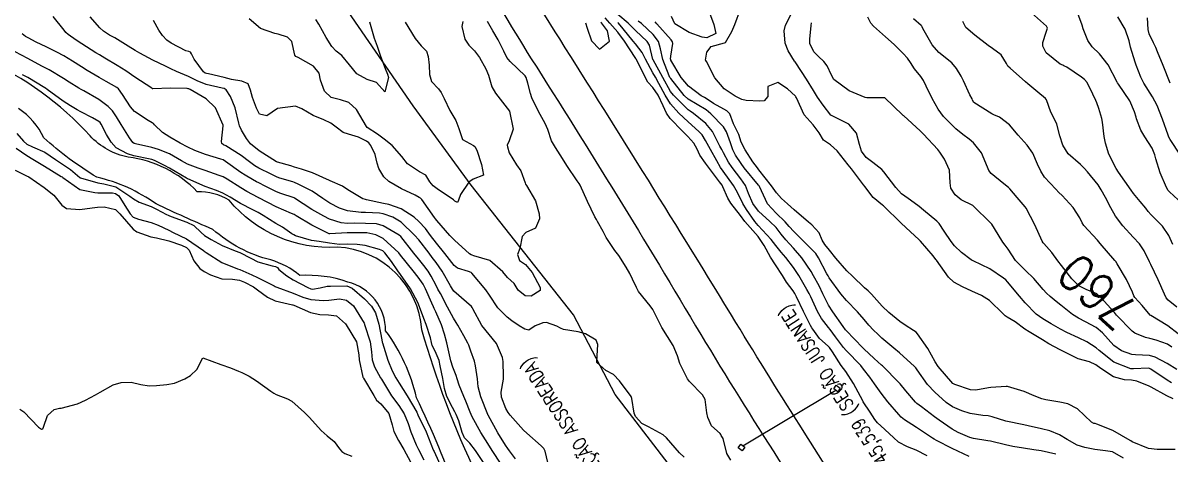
# Model space of a CAD drawing. Header units: metres. Extents: x 307586 to 320046, y 7427249 to 7434250.
# Drawn here: x 317986.4 to 318114.9, y 7430837.3 to 7430885.6 of the extents above; entities that cross this region are included whole.
import ezdxf
from ezdxf.enums import TextEntityAlignment as Align

# ---------------------------------------------------------------- set-up
doc = ezdxf.new("R2010")
doc.units = ezdxf.units.M
doc.header["$MEASUREMENT"] = 0
for name, color, linetype in [('Cotas', 45, 'Continuous'), ('Curvas de Nivel 1m', 11, 'Continuous'), ('Curvas de Nivel 5m', 15, 'Continuous'), ('Divisa', 42, 'FENCELINE2'), ('Hidrografia', 140, 'Continuous'), ('Linha Férrea', 20, 'Continuous'), ('Portico', 45, 'Continuous'), ('TEXTO', 45, 'Continuous')]:
    doc.layers.add(name, color=color, linetype=linetype)
doc.styles.add('ROMANS', font='romans', dxfattribs={"height": 0.2})
doc.styles.add('Style-STANDARD', font='STANDARD.shx')
doc.linetypes.add('FENCELINE2', pattern='A,0.25,-0.1,[132,ltypeshp.shx,S=0.1,R=0,X=-0.1,Y=0],-0.1,1', length=1.45)

msp = doc.modelspace()

# ---------------------------------------------------------------- linework, layer by layer
at = {"layer": 'Curvas de Nivel 1m', "flags": 128}
for points, elevation in [([(318102.08, 7430837.28), (318100.44, 7430837.66), (318099.62, 7430837.78), (318098.45, 7430837.95), (318097.27, 7430838.16), (318096.45, 7430838.31), (318094.76, 7430838.72), (318094.46, 7430838.79), (318092.85, 7430839.04), (318092.46, 7430839.14), (318091.13, 7430839.72), (318090.47, 7430840.08), (318089, 7430841.08), (318088.49, 7430841.47), (318087.02, 7430842.59), (318086.5, 7430842.97), (318086.42, 7430843.03), (318086.35, 7430843.11), (318085.26, 7430844.39), (318084.63, 7430845.14), (318084.59, 7430845.19), (318084.53, 7430845.25), (318082.66, 7430847.16), (318082.55, 7430847.26), (318081.74, 7430848), (318080.58, 7430849.08), (318080.47, 7430849.19), (318078.6, 7430851.11), (318078.52, 7430851.21), (318078.25, 7430851.57), (318077.1, 7430853.23), (318076.63, 7430853.96), (318075.98, 7430855.24), (318075.55, 7430856.13), (318074.95, 7430857.26), (318074.68, 7430857.73), (318073.64, 7430859.27), (318072.71, 7430860.33), (318072.25, 7430860.82), (318071.84, 7430861.29), (318071.33, 7430861.9), (318070.74, 7430862.64), (318070.04, 7430863.32), (318068.76, 7430864.49), (318068.15, 7430865.34), (318067.67, 7430866.45), (318067.3, 7430867.34), (318066.8, 7430868.1), (318065.84, 7430869.36), (318065.43, 7430869.98), (318064.84, 7430871.03), (318064.65, 7430871.38), (318064.46, 7430871.77), (318063.63, 7430873.39), (318062.88, 7430874.28), (318061.5, 7430875.42), (318061.13, 7430875.66), (318060.9, 7430875.84), (318059.24, 7430877.45), (318058.92, 7430877.88), (318058.04, 7430879.46), (318056.96, 7430881.42), (318056.95, 7430881.47), (318056.56, 7430883.05), (318056.29, 7430883.48), (318055, 7430884.7), (318054.17, 7430885.51), (318053.02, 7430886.51)], 754), ([(318063.03, 7430887.4), (318063.76, 7430885.39), (318064.01, 7430884.38), (318062.99, 7430883.89), (318062.45, 7430883.95), (318061, 7430884.48), (318059.42, 7430885.45), (318059.02, 7430886.26)], 757), ([(318115.21, 7430843.46), (318114.52, 7430843.81), (318112.74, 7430844.8), (318112.53, 7430844.91), (318111.16, 7430845.45), (318110.54, 7430845.55), (318109.77, 7430845.6), (318108.54, 7430845.93), (318107.1, 7430846.86), (318106.56, 7430847.27), (318105.84, 7430847.61), (318104.57, 7430847.94), (318102.63, 7430848.92), (318102.58, 7430848.95), (318101.3, 7430849.65), (318100.59, 7430850.08), (318099.1, 7430850.97), (318098.61, 7430851.29), (318097.51, 7430852.08), (318096.62, 7430852.63), (318096.4, 7430852.77), (318096.19, 7430853), (318094.64, 7430854.47), (318093.76, 7430855.03), (318092.66, 7430855.53), (318091.62, 7430856.01), (318090.67, 7430856.53), (318090.04, 7430857.08), (318088.7, 7430859.01), (318088.65, 7430859.09), (318088.33, 7430859.47), (318086.93, 7430861.11), (318086.73, 7430861.32), (318085.78, 7430862.17), (318084.74, 7430863.14), (318082.77, 7430865.09), (318082.67, 7430865.16), (318081.6, 7430866), (318080.79, 7430867.09), (318080.73, 7430867.19), (318080.55, 7430867.43), (318079.19, 7430869.21), (318078.83, 7430869.66), (318077.57, 7430871.22), (318076.85, 7430871.91), (318076.04, 7430872.43), (318075.58, 7430873.25), (318074.88, 7430874.14), (318073.87, 7430875.27), (318073.03, 7430877.16), (318072.96, 7430877.28), (318072.91, 7430877.34), (318072.04, 7430878.18), (318070.94, 7430878.88), (318069.81, 7430878.44), (318069.82, 7430877.32), (318069.41, 7430876.82), (318068.91, 7430876.8), (318067.4, 7430876.86), (318066.91, 7430876.99), (318066.67, 7430877.11), (318066.17, 7430877.36), (318064.92, 7430878.18), (318063.88, 7430879.39), (318062.96, 7430881.22), (318062.89, 7430881.33), (318062.82, 7430881.4), (318062.97, 7430882.3), (318063.46, 7430882.92), (318064.98, 7430883.34), (318065.07, 7430883.38), (318065.77, 7430884.6), (318066.13, 7430885.36), (318066.76, 7430887.09)], 757), ([(318115.02, 7430845.26), (318114.54, 7430845.57), (318112.73, 7430846.8), (318112.55, 7430846.89), (318112.45, 7430846.9), (318110.77, 7430846.83), (318110.55, 7430846.82), (318110.48, 7430846.83), (318108.56, 7430847.58), (318106.94, 7430848.87), (318106.59, 7430849.18), (318105.54, 7430849.84), (318104.6, 7430850.32), (318103.3, 7430850.91), (318102.61, 7430851.26), (318101.55, 7430851.87), (318100.62, 7430852.43), (318099.89, 7430852.96), (318098.64, 7430854.24), (318098.01, 7430854.98), (318096.67, 7430856.58), (318096.47, 7430856.79), (318096.22, 7430857), (318094.69, 7430858.04), (318092.81, 7430858.93), (318092.7, 7430858.98), (318092.6, 7430859.04), (318091.51, 7430859.86), (318090.72, 7430860.61), (318090.36, 7430861.07), (318089.57, 7430862.24), (318089, 7430863.09), (318088.75, 7430863.38), (318087.27, 7430864.6), (318086.77, 7430864.99), (318086.62, 7430865.11), (318085.54, 7430865.89), (318084.79, 7430866.44), (318084.14, 7430867.15), (318082.82, 7430868.89), (318082.57, 7430869.16), (318081.58, 7430869.93), (318080.84, 7430870.49), (318080.31, 7430871.2), (318080.09, 7430871.95), (318079.76, 7430873.2), (318078.88, 7430874.21), (318076.89, 7430875.23), (318076.01, 7430876.35), (318075.37, 7430877.25), (318074.92, 7430877.98), (318074.14, 7430879.27), (318072.96, 7430881.08), (318072.88, 7430881.2), (318072.82, 7430881.28), (318072.1, 7430882.42), (318071.76, 7430883.3), (318071.64, 7430884.67), (318071.79, 7430885.3), (318072.57, 7430886.83)], 758), ([(318115.19, 7430860.77), (318114.74, 7430861.76), (318114.01, 7430862.79), (318112.77, 7430864.06), (318112.42, 7430864.46), (318112.14, 7430864.81), (318111.52, 7430865.56), (318110.79, 7430866.47), (318110.52, 7430866.83), (318109.8, 7430867.85), (318109.09, 7430868.85), (318108.83, 7430869.26), (318108.03, 7430870.86), (318107.64, 7430872.08), (318107.5, 7430872.86), (318107.3, 7430874.45), (318107.24, 7430874.87), (318106.9, 7430875.99), (318106.66, 7430876.62), (318106.55, 7430876.88), (318106.22, 7430877.59), (318105.59, 7430878.89), (318105.3, 7430879.24), (318104.95, 7430879.49), (318103.29, 7430880.59), (318102.96, 7430880.77), (318102.86, 7430880.82), (318102.55, 7430880.93), (318100.98, 7430882.22), (318100.62, 7430882.95), (318100.61, 7430883.35), (318101.01, 7430884.51), (318101.13, 7430884.95), (318101.11, 7430885.05), (318101.02, 7430885.19), (318099.03, 7430886.97)], 763), ([(318115.79, 7430865.77), (318114.79, 7430866.64), (318114.65, 7430866.78), (318114.46, 7430867.12), (318113.76, 7430868.79), (318113.29, 7430870.35), (318113.15, 7430870.8), (318112.85, 7430871.53), (318112.05, 7430872.81), (318111.61, 7430873.55), (318111.13, 7430874.83), (318111.08, 7430875.01), (318110.9, 7430875.62), (318110.36, 7430876.84), (318109.1, 7430878.69), (318108.98, 7430878.85), (318108.94, 7430878.91), (318107.92, 7430880.86), (318106.98, 7430882.08), (318106.16, 7430882.88), (318105.67, 7430883.57), (318105.14, 7430884.9), (318105.02, 7430885.29), (318104.44, 7430886.91)], 764), ([(318045.16, 7430836.34), (318044.88, 7430837.61), (318044.73, 7430837.91), (318044.44, 7430838.23), (318042.82, 7430839.64), (318042.46, 7430839.98), (318040.94, 7430841.66), (318040.75, 7430841.93), (318040.49, 7430842.39), (318039.98, 7430843.68), (318039.94, 7430844.24), (318040.2, 7430845.67), (318040.22, 7430845.99), (318040.18, 7430847.67), (318040.11, 7430848.12), (318039.44, 7430849.68), (318038.59, 7430850.68), (318037.78, 7430851.7), (318036.78, 7430853.55), (318036.7, 7430853.71), (318036.62, 7430853.83), (318036.05, 7430854.31), (318034.65, 7430855.52), (318034.49, 7430855.74), (318034.29, 7430856.11), (318033.33, 7430857.75), (318032.68, 7430858.72), (318032.24, 7430859.31), (318031.88, 7430859.77), (318030.71, 7430861.26), (318030.26, 7430861.79), (318028.74, 7430863.27), (318027.83, 7430863.82), (318026.75, 7430864.19), (318026.31, 7430864.27), (318024.75, 7430864.32), (318024.27, 7430864.35), (318022.75, 7430864.52), (318021.84, 7430864.81), (318020.76, 7430865.38), (318019.97, 7430865.92), (318018.78, 7430866.72), (318017.22, 7430867.51), (318016.79, 7430867.7), (318016.61, 7430867.77), (318015.95, 7430867.96), (318015.05, 7430868.23), (318014.8, 7430868.32), (318014.18, 7430868.61), (318012.81, 7430869.31), (318012.37, 7430869.57), (318011.75, 7430870.02), (318010.82, 7430870.7), (318009.1, 7430871.78), (318008.84, 7430871.92), (318008.65, 7430872.05), (318008.63, 7430872.27), (318008.81, 7430874.05), (318008.8, 7430874.11), (318007.97, 7430876.06), (318006.9, 7430877.06), (318005.11, 7430878.1), (318004.98, 7430878.16), (318004.91, 7430878.19), (318004.79, 7430878.23), (318002.91, 7430878.25), (318000.95, 7430878.18), (318000.91, 7430878.19), (318000.82, 7430878.25), (317998.93, 7430879.47), (317997.9, 7430880.18), (317996.94, 7430880.79), (317995.55, 7430881.62), (317994.96, 7430881.97), (317994.54, 7430882.22), (317992.97, 7430883.21), (317992.35, 7430883.62), (317991.45, 7430884.26), (317991.2, 7430884.48), (317990.99, 7430884.73), (317989.78, 7430886.28)], 749), ([(318035.65, 7430885.73), (318035.56, 7430885.17), (318035.87, 7430883.73), (318036.33, 7430883.07), (318036.97, 7430882.43), (318037.51, 7430881.7), (318038.24, 7430880.4), (318038.53, 7430879.69), (318038.92, 7430878.41), (318039.31, 7430877.69), (318040.89, 7430875.67), (318041.31, 7430873.66), (318040.85, 7430872.37), (318040.63, 7430871.89), (318040.66, 7430871.67), (318040.83, 7430871.01), (318041.65, 7430869.66), (318042.16, 7430869), (318042.63, 7430867.64), (318042.67, 7430867.52), (318042.79, 7430867.35), (318043.78, 7430865.63), (318044.2, 7430864.18), (318044.23, 7430863.63), (318043.79, 7430862.57), (318042.73, 7430862.1), (318042.32, 7430861.65), (318042.03, 7430860.32), (318041.78, 7430859.65), (318042.01, 7430858.98), (318042.68, 7430858.53), (318043.41, 7430857.63), (318044.33, 7430855.95), (318044.32, 7430855.62), (318043.31, 7430854.97), (318042.64, 7430855.01), (318041.85, 7430855.65), (318041.39, 7430856.38), (318040.67, 7430857.07), (318040.15, 7430857.68), (318038.69, 7430858.98), (318036.9, 7430859.5), (318036.69, 7430859.55), (318036.58, 7430859.6), (318036.42, 7430859.71), (318034.72, 7430861.23), (318034.21, 7430861.75), (318032.74, 7430863.45), (318032.6, 7430863.62), (318032.49, 7430863.76), (318031.76, 7430864.77), (318031.06, 7430865.79), (318030.92, 7430865.93), (318030.78, 7430866.03), (318030.31, 7430866.26), (318028.78, 7430866.98), (318027.35, 7430867.82), (318026.8, 7430868.33), (318026.24, 7430869.27), (318026.08, 7430869.84), (318025.84, 7430870.84), (318025.35, 7430871.85), (318025.11, 7430872.12), (318024.85, 7430872.31), (318023.96, 7430872.76), (318022.85, 7430873.09), (318022.27, 7430873.3), (318021.46, 7430873.9), (318020.87, 7430874.35), (318020.07, 7430874.72), (318018.88, 7430875.2), (318017.64, 7430875.94), (318016.9, 7430876.22), (318014.89, 7430875.98), (318013.72, 7430875.15), (318012.88, 7430875.36), (318012.53, 7430876.01), (318012.09, 7430877.2), (318011.89, 7430878.02), (318011.63, 7430878.73), (318010.92, 7430879.03), (318009.74, 7430879.23), (318008.93, 7430879.44), (318007.16, 7430879.84), (318006.93, 7430879.89), (318006.8, 7430879.94), (318006.62, 7430880.07), (318005.56, 7430881.49), (318005.25, 7430882.1), (318005.14, 7430882.27), (318004.97, 7430882.34), (318004.64, 7430882.43), (318002.97, 7430883.29), (318002.49, 7430883.64), (318002, 7430884.13), (318001.61, 7430884.76), (318001, 7430885.83)], 751), ([(318029.19, 7430885.63), (318030.31, 7430883.8), (318030.98, 7430883), (318031.57, 7430882.38), (318031.79, 7430881.78), (318031.9, 7430880.82), (318031.93, 7430879.78), (318032.14, 7430878.99), (318032.92, 7430878.16), (318033.24, 7430877.76), (318033.57, 7430877.09), (318034.2, 7430875.75), (318034.88, 7430874.65), (318035.22, 7430873.73), (318035.63, 7430872.51), (318036.84, 7430871.83), (318037, 7430871.71), (318037.22, 7430871.33), (318037.75, 7430869.7), (318037.96, 7430868.53), (318036.8, 7430868.06), (318036.32, 7430867.72), (318035.41, 7430866.36), (318035.16, 7430865.73), (318035.06, 7430865.44), (318034.77, 7430865.62), (318034.61, 7430865.74), (318032.79, 7430866.97), (318032.33, 7430867.31), (318031.97, 7430867.77), (318031.53, 7430868.51), (318030.8, 7430868.87), (318029.45, 7430869.8), (318028.82, 7430870.6), (318027.76, 7430871.82), (318026.85, 7430872.53), (318026.1, 7430873.09), (318024.95, 7430873.86), (318024.86, 7430873.96), (318023.74, 7430875.87), (318022.9, 7430876.64), (318021.94, 7430876.93), (318020.91, 7430877.22), (318020.15, 7430877.92), (318019.71, 7430879.13), (318019.56, 7430879.92), (318018.94, 7430880.7), (318017.23, 7430881.68), (318016.96, 7430881.81), (318016.85, 7430881.95), (318016.5, 7430883.48), (318016.01, 7430883.96), (318014.99, 7430884.29), (318014.6, 7430884.37), (318013, 7430884.94), (318011.71, 7430886.02)], 752), ([(318025.2, 7430885.67), (318025.71, 7430883.85), (318026.08, 7430882.95), (318026.43, 7430881.84), (318026.94, 7430880.44), (318027.23, 7430879.83), (318027.32, 7430879.43), (318026.91, 7430877.83), (318025.97, 7430878.89), (318024.93, 7430879.24), (318023.79, 7430879.87), (318022.95, 7430880.87), (318022.12, 7430881.89), (318021.47, 7430882.41), (318020.97, 7430882.92), (318020.35, 7430883.92), (318019.53, 7430885.4), (318019.2, 7430885.93)], 753), ([(318065.66, 7430836.6), (318065.22, 7430837.37), (318064.81, 7430839.02), (318064.6, 7430839.38), (318064.55, 7430839.47), (318064.47, 7430839.59), (318063.52, 7430840.44), (318063.09, 7430841.39), (318063, 7430841.91), (318062.8, 7430843.4), (318062.51, 7430843.93), (318061.03, 7430845.42), (318060.83, 7430845.72), (318060.54, 7430846.31), (318059.97, 7430847.44), (318059.7, 7430848.3), (318059.21, 7430849.44), (318058.59, 7430850.46), (318057.94, 7430851.46), (318057.27, 7430852.81), (318056.92, 7430853.47), (318056.63, 7430853.87), (318055.35, 7430855.49), (318055.1, 7430855.93), (318054.67, 7430856.89), (318054.35, 7430857.5), (318053.95, 7430858.23), (318053.14, 7430859.52), (318052.7, 7430860.09), (318051.7, 7430861.54), (318051.38, 7430862.19), (318050.74, 7430863.33), (318050.61, 7430863.55), (318050.46, 7430863.84), (318049.61, 7430865.56), (318048.79, 7430867.39), (318048.7, 7430867.57), (318048.47, 7430867.89), (318047.32, 7430869.58), (318046.82, 7430870.37), (318046.02, 7430871.6), (318045.6, 7430872.36), (318045.17, 7430873.62), (318044.87, 7430874.31), (318044.12, 7430875.63), (318043.39, 7430877.16), (318043.23, 7430877.64), (318042.92, 7430878.81), (318042.75, 7430879.46), (318042.62, 7430879.64), (318040.96, 7430881.22), (318040.6, 7430881.67), (318040.26, 7430882.38), (318039.63, 7430883.68), (318039, 7430884.68), (318038.41, 7430885.7)], 751), ([(318049.38, 7430885.57), (318049.6, 7430884.96), (318050.07, 7430883.56), (318050.97, 7430882.6), (318052.1, 7430883.53), (318051.86, 7430884.68), (318051.19, 7430885.55), (318051.11, 7430885.65)], 751), ([(318087.65, 7430837.1), (318086.44, 7430837.72), (318085.45, 7430838.12), (318084.46, 7430838.64), (318083.89, 7430839.15), (318082.48, 7430840.47), (318082.09, 7430840.78), (318081.81, 7430841.17), (318081.29, 7430841.98), (318080.5, 7430843.15), (318080.48, 7430843.19), (318080.45, 7430843.24), (318079.41, 7430845.2), (318078.55, 7430846.52), (318078.05, 7430847.22), (318077.07, 7430848.73), (318076.72, 7430849.23), (318076.58, 7430849.37), (318075.59, 7430850.24), (318074.85, 7430851.26), (318074.76, 7430851.41), (318074.61, 7430851.7), (318073.82, 7430853.27), (318073.04, 7430854.89), (318072.84, 7430855.28), (318072.66, 7430855.55), (318071.91, 7430856.53), (318071.47, 7430857.3), (318070.69, 7430858.49), (318070.13, 7430859.32), (318069.4, 7430860.64), (318068.97, 7430861.33), (318068.73, 7430861.63), (318067.26, 7430863.34), (318066.75, 7430863.98), (318065.68, 7430865.37), (318065.34, 7430865.93), (318064.79, 7430867.21), (318064.7, 7430867.38), (318064.4, 7430867.78), (318063.17, 7430869.4), (318062.83, 7430869.84), (318062.19, 7430870.76), (318061.89, 7430871.41), (318061.52, 7430872.09), (318060.86, 7430872.85), (318060.27, 7430873.44), (318058.88, 7430874.84), (318058.46, 7430875.45), (318058.09, 7430876.27), (318057.52, 7430877.46), (318056.92, 7430878.32), (318056.38, 7430878.93), (318056.09, 7430879.48), (318055.21, 7430881.24), (318055.07, 7430881.5), (318055.03, 7430881.57), (318054.96, 7430881.68), (318053.75, 7430883.51), (318053, 7430884.51), (318052.11, 7430885.53), (318051.6, 7430886.12)], 752), ([(318092.36, 7430837.04), (318090.45, 7430837.92), (318088.72, 7430838.82), (318088.46, 7430838.97), (318088.27, 7430839.09), (318086.47, 7430840.27), (318085.95, 7430840.59), (318085.14, 7430841.13), (318084.77, 7430841.42), (318084.49, 7430841.71), (318083.26, 7430843.15), (318082.52, 7430844.12), (318081.78, 7430845.17), (318081.26, 7430845.9), (318080.55, 7430846.81), (318080.22, 7430847.19), (318078.58, 7430848.89), (318078.31, 7430849.21), (318077.4, 7430850.42), (318076.79, 7430851.23), (318076.61, 7430851.46), (318075.84, 7430852.47), (318075.4, 7430853.25), (318074.65, 7430854.88), (318074.45, 7430855.26), (318074.19, 7430855.73), (318073.29, 7430857.27), (318072.69, 7430858.19), (318071.84, 7430859.29), (318071.31, 7430859.9), (318070.72, 7430860.65), (318070.19, 7430861.32), (318068.74, 7430862.87), (318068.35, 7430863.33), (318067.44, 7430864.67), (318067.03, 7430865.35), (318066.78, 7430865.83), (318066.28, 7430866.85), (318065.98, 7430867.36), (318064.82, 7430868.97), (318064.53, 7430869.38), (318064.1, 7430870.12), (318063.41, 7430871.39), (318062.85, 7430872.41), (318062.47, 7430873.01), (318062.09, 7430873.41), (318060.88, 7430874.48), (318059.84, 7430875.44), (318058.9, 7430876.51), (318058.31, 7430877.46), (318057.6, 7430878.79), (318057.24, 7430879.47), (318056.94, 7430879.98), (318056.13, 7430881.48), (318055.73, 7430882.24), (318054.98, 7430883.2), (318054.72, 7430883.5), (318053.63, 7430884.89), (318053.11, 7430885.52), (318053.01, 7430885.62)], 753), ([(318115.43, 7430837.79), (318114.45, 7430837.81), (318113.43, 7430837.81), (318112.45, 7430837.9), (318110.63, 7430838.65), (318110.46, 7430838.78), (318110.39, 7430838.83), (318108.47, 7430839.93), (318106.68, 7430840.66), (318106.48, 7430840.71), (318106.34, 7430840.73), (318106.06, 7430840.88), (318104.51, 7430842.37), (318103.43, 7430842.91), (318102.51, 7430843.09), (318100.95, 7430843.37), (318100.52, 7430843.48), (318099.65, 7430843.83), (318098.52, 7430844.28), (318096.66, 7430844.86), (318096.53, 7430844.87), (318094.81, 7430844.74), (318094.53, 7430844.7), (318093.11, 7430844.45), (318092.52, 7430844.49), (318090.77, 7430845.07), (318090.6, 7430845.14), (318090.53, 7430845.19), (318088.9, 7430847.09), (318088.56, 7430847.61), (318087.75, 7430849.1), (318086.6, 7430850.76), (318086.42, 7430850.93), (318086.14, 7430851.12), (318085.2, 7430851.72), (318084.61, 7430852.14), (318083.37, 7430853.15), (318082.63, 7430853.85), (318081.44, 7430855.18), (318081.05, 7430855.58), (318080.66, 7430855.92), (318079.29, 7430857.2), (318078.68, 7430857.82), (318077.45, 7430859.22), (318076.71, 7430860.13), (318076.22, 7430860.74), (318075.92, 7430861.24), (318075.55, 7430862.06), (318074.74, 7430862.96), (318074.37, 7430863.26), (318072.76, 7430864.64), (318072.04, 7430865.29), (318071.36, 7430865.89), (318070.79, 7430866.53), (318070.23, 7430867.32), (318068.82, 7430869.12), (318068.65, 7430869.33), (318068.14, 7430870.02), (318067.29, 7430871.35), (318066.85, 7430872.21), (318066.56, 7430873.05), (318066.43, 7430873.36), (318065.99, 7430874.25), (318065.56, 7430875.37), (318065.24, 7430875.72), (318064.9, 7430875.91), (318063.75, 7430876.54), (318062.91, 7430877.09), (318062.72, 7430877.21), (318062.35, 7430877.41), (318060.93, 7430878.46), (318060.11, 7430879.44), (318058.96, 7430881.39), (318058.94, 7430881.45), (318058.93, 7430881.48), (318058.97, 7430881.82), (318059.18, 7430883.25), (318059.14, 7430883.45), (318058.99, 7430883.67), (318057.39, 7430885.47), (318057.21, 7430885.67)], 756), ([(318115.63, 7430846.76), (318114.56, 7430847.44), (318113.22, 7430848.15), (318112.58, 7430848.34), (318111.01, 7430848.39), (318110.58, 7430848.43), (318109.42, 7430848.84), (318108.59, 7430849.44), (318107.31, 7430850.86), (318106.61, 7430851.45), (318105.41, 7430852.1), (318104.63, 7430852.49), (318103.94, 7430852.91), (318102.64, 7430853.95), (318102.11, 7430854.39), (318101.44, 7430854.94), (318101.03, 7430855.32), (318100.66, 7430855.73), (318099.6, 7430856.96), (318098.69, 7430857.85), (318097.57, 7430858.98), (318096.72, 7430860.22), (318096.4, 7430860.67), (318096.14, 7430861), (318095.61, 7430861.89), (318094.89, 7430863.02), (318094.75, 7430863.19), (318092.85, 7430865.04), (318092.77, 7430865.1), (318091.48, 7430865.76), (318090.79, 7430866.3), (318090.3, 7430867.07), (318090.23, 7430867.64), (318090.15, 7430869.08), (318089.6, 7430870.32), (318089.08, 7430871.09), (318088.85, 7430871.38), (318087.25, 7430873.11), (318086.87, 7430873.49), (318085.04, 7430875.14), (318084.96, 7430875.21), (318084.89, 7430875.27), (318082.91, 7430877.16), (318080.91, 7430877.17), (318080.71, 7430877.19), (318078.92, 7430877.94), (318077.2, 7430879.23), (318076.95, 7430879.7), (318076.47, 7430880.75), (318076.1, 7430881.24), (318075.51, 7430881.79), (318074.97, 7430882.32), (318074.51, 7430883.26), (318074.51, 7430883.74), (318074.68, 7430885.26), (318074.71, 7430885.57)], 759), ([(318115.78, 7430850.76), (318114.62, 7430851.64), (318112.7, 7430852.8), (318112.63, 7430852.84), (318111.74, 7430853.91), (318110.94, 7430854.83), (318110.83, 7430855), (318110.66, 7430855.42), (318110.01, 7430856.84), (318108.95, 7430858.6), (318108.78, 7430858.85), (318108.7, 7430858.95), (318107.04, 7430860.87), (318106.73, 7430861.23), (318105.22, 7430862.89), (318105.03, 7430863.17), (318104.76, 7430863.74), (318104.03, 7430864.91), (318102.79, 7430866.23), (318102.43, 7430866.57), (318102.08, 7430866.93), (318100.81, 7430868.29), (318100.38, 7430868.95), (318100.03, 7430869.76), (318099.51, 7430870.96), (318098.85, 7430871.88), (318097.87, 7430872.98), (318096.88, 7430874.14), (318095.76, 7430875.01), (318095.14, 7430875.26), (318094.9, 7430875.38), (318093.91, 7430876.03), (318092.91, 7430876.66), (318092.76, 7430876.89), (318092.7, 7430877.04), (318092.45, 7430877.51), (318091.73, 7430879.06), (318091.46, 7430879.58), (318090.96, 7430880.47), (318090.41, 7430881.08), (318088.97, 7430882.23), (318088.21, 7430883.1), (318087.18, 7430884.94), (318087.1, 7430885.12), (318087.08, 7430885.18), (318087.01, 7430885.26), (318086.12, 7430886.03)], 761), ([(318115.63, 7430853.75), (318114.65, 7430854.52), (318114.45, 7430854.78), (318114.25, 7430855.19), (318113.52, 7430856.79), (318112.7, 7430858.51), (318112.56, 7430858.8), (318111.96, 7430860.06), (318111.44, 7430860.82), (318110.73, 7430861.59), (318109.58, 7430862.84), (318108.76, 7430863.92), (318108.22, 7430864.86), (318107.63, 7430866.01), (318107.17, 7430866.87), (318106.8, 7430867.42), (318105.61, 7430868.89), (318105.25, 7430869.31), (318104.83, 7430869.71), (318103.46, 7430870.91), (318102.86, 7430871.87), (318102.54, 7430872.93), (318102.17, 7430874.21), (318101.84, 7430874.94), (318101.53, 7430875.57), (318101.02, 7430876.95), (318100.92, 7430877.1), (318100.07, 7430877.82), (318098.94, 7430878.73), (318098.67, 7430878.97), (318096.96, 7430880.48), (318096.7, 7430880.73), (318096.54, 7430881), (318095.94, 7430881.97), (318094.98, 7430882.71), (318094.51, 7430883.02), (318093, 7430884.17), (318092, 7430885.06), (318091.66, 7430885.71)], 762), ([(318114.9, 7430878.83), (318114.1, 7430880.79), (318113.47, 7430882.31), (318113.27, 7430882.8), (318113, 7430883.34), (318112.52, 7430884.32), (318112.41, 7430884.81), (318112.36, 7430886.14)], 766), ([(318041.54, 7430836.77), (318040.9, 7430837.66), (318040.7, 7430837.93), (318040.44, 7430838.29), (318039.56, 7430839.68), (318038.48, 7430841.65), (318038.46, 7430841.69), (318038.45, 7430841.72), (318037.68, 7430843.7), (318037.39, 7430844.83), (318037.29, 7430845.7), (318037.09, 7430847.16), (318036.96, 7430847.71), (318036.56, 7430848.83), (318036.32, 7430849.47), (318036.21, 7430849.72), (318035.77, 7430850.53), (318035.09, 7430851.73), (318034.9, 7430852.03), (318034.61, 7430852.5), (318033.94, 7430853.75), (318033.14, 7430855.26), (318032.86, 7430855.76), (318032.66, 7430856.16), (318032.12, 7430857.22), (318031.76, 7430857.77), (318031.29, 7430858.4), (318030.69, 7430859.16), (318030.18, 7430859.8), (318028.72, 7430861.64), (318028.53, 7430861.81), (318026.73, 7430862.86), (318025.97, 7430863.07), (318024.74, 7430863.12), (318023.48, 7430863.13), (318022.74, 7430863.12), (318022.02, 7430863.17), (318020.74, 7430863.59), (318020.07, 7430863.92), (318018.75, 7430864.67), (318016.81, 7430865.95), (318016.77, 7430865.97), (318015.27, 7430866.47), (318014.78, 7430866.66), (318013.51, 7430867.27), (318012.79, 7430867.64), (318012.55, 7430867.77), (318012.11, 7430868.01), (318011.27, 7430868.5), (318010.8, 7430868.82), (318009.09, 7430870.05), (318008.82, 7430870.22), (318008.55, 7430870.32), (318006.82, 7430870.84), (318005.63, 7430871.29), (318004.84, 7430871.64), (318003.98, 7430872.11), (318002.85, 7430872.77), (318002.02, 7430873.29), (318001.12, 7430874.15), (318001, 7430874.29), (318000.87, 7430874.38), (318000.4, 7430874.62), (317998.88, 7430875.64), (317998.43, 7430876.17), (317997.53, 7430877.56), (317997.09, 7430878.19), (317996.91, 7430878.34), (317995.71, 7430878.99), (317994.93, 7430879.44), (317993.59, 7430880.23), (317992.94, 7430880.63), (317991.92, 7430881.29), (317990.96, 7430881.87), (317990.19, 7430882.28), (317988.97, 7430882.87), (317987.86, 7430883.41), (317986.98, 7430883.87), (317986.69, 7430884.02), (317986.29, 7430884.32)], 748), ([(318039.94, 7430836.15), (318038.96, 7430837.68), (318038.44, 7430838.48), (318037.69, 7430839.7), (318036.72, 7430841.47), (318036.6, 7430841.71), (318036.49, 7430841.98), (318035.99, 7430843.21), (318035.76, 7430843.72), (318035.24, 7430845.01), (318035.02, 7430845.73), (318034.9, 7430846.1), (318034.55, 7430847.01), (318034.31, 7430847.74), (318034.24, 7430848.06), (318033.87, 7430849.75), (318033.61, 7430850.72), (318033.26, 7430851.75), (318032.62, 7430853.21), (318032.44, 7430853.58), (318032.37, 7430853.76), (318032.19, 7430854.2), (318031.49, 7430855.78), (318031.2, 7430856.32), (318030.67, 7430857.09), (318030.11, 7430857.8), (318028.69, 7430859.56), (318028.47, 7430859.81), (318026.72, 7430861.43), (318025.9, 7430861.84), (318024.92, 7430862.05), (318024.73, 7430862.07), (318024.51, 7430862.07), (318022.72, 7430862.06), (318020.75, 7430861.94), (318020.72, 7430861.94), (318020.67, 7430861.96), (318018.73, 7430862.9), (318016.98, 7430863.95), (318016.75, 7430864.1), (318016.48, 7430864.22), (318014.76, 7430864.98), (318012.81, 7430865.96), (318012.77, 7430865.98), (318012.74, 7430866), (318011.46, 7430866.7), (318010.78, 7430867.09), (318009.25, 7430868.05), (318008.8, 7430868.31), (318008.38, 7430868.48), (318006.8, 7430869.02), (318006.01, 7430869.29), (318004.81, 7430869.73), (318004.14, 7430870.11), (318002.82, 7430870.9), (318001.57, 7430871.4), (318000.83, 7430871.61), (317998.98, 7430872.03), (317998.84, 7430872.07), (317998.69, 7430872.17), (317998.31, 7430872.71), (317997.39, 7430874.18), (317996.87, 7430875.05), (317996.41, 7430875.73), (317995.95, 7430876.2), (317994.89, 7430876.97), (317993.2, 7430877.95), (317992.91, 7430878.1), (317992.66, 7430878.24), (317991.57, 7430878.91), (317990.92, 7430879.32), (317989.31, 7430880.29), (317988.94, 7430880.5), (317988.5, 7430880.73), (317986.95, 7430881.57), (317985.51, 7430882.33)], 747), ([(318038.41, 7430835.69), (318037.08, 7430837.7), (318036.44, 7430838.5), (318035.85, 7430839.12), (318035.57, 7430839.72), (318035.21, 7430841), (318034.9, 7430841.73), (318034.77, 7430842.02), (318034.49, 7430842.51), (318033.85, 7430843.75), (318033.62, 7430844.65), (318033.41, 7430845.75), (318033.13, 7430847.17), (318032.99, 7430847.76), (318032.56, 7430848.83), (318032.24, 7430849.44), (318032.15, 7430849.77), (318032.04, 7430850.31), (318031.56, 7430851.78), (318031.3, 7430852.47), (318030.82, 7430853.79), (318030.63, 7430854.25), (318029.78, 7430855.8), (318028.67, 7430857.4), (318028.37, 7430857.81), (318027.66, 7430858.84), (318026.93, 7430859.83), (318026.7, 7430860.04), (318026.34, 7430860.2), (318024.7, 7430860.65), (318023.81, 7430860.77), (318022.71, 7430860.78), (318021.83, 7430860.77), (318020.71, 7430860.89), (318019.56, 7430861.07), (318018.71, 7430861.2), (318016.93, 7430861.74), (318016.72, 7430861.83), (318016.52, 7430861.95), (318015.44, 7430862.68), (318014.73, 7430863.12), (318013.31, 7430863.99), (318012.75, 7430864.32), (318012.12, 7430864.64), (318010.76, 7430865.33), (318009.58, 7430866.04), (318008.77, 7430866.49), (318008.05, 7430866.78), (318006.78, 7430867.23), (318004.87, 7430868.1), (318004.82, 7430868.12), (318004.79, 7430868.13), (318004.7, 7430868.19), (318002.8, 7430869.31), (318002.26, 7430869.58), (318001.14, 7430870.15), (318000.81, 7430870.28), (318000.65, 7430870.31), (317998.82, 7430870.66), (317998.09, 7430870.91), (317996.83, 7430871.58), (317996.25, 7430872.2), (317995.73, 7430873.08), (317995.14, 7430874.22), (317995.03, 7430874.39), (317994.87, 7430874.53), (317994.17, 7430874.92), (317992.88, 7430875.61), (317992.46, 7430875.83), (317991.72, 7430876.26), (317990.89, 7430876.81), (317989.09, 7430878.11), (317988.91, 7430878.24), (317988.83, 7430878.29), (317986.92, 7430879.43), (317986.35, 7430879.74)], 746), ([(317985.71, 7430873.19), (317986.45, 7430872.32), (317986.84, 7430871.98), (317987.44, 7430871.69), (317988.82, 7430871.09), (317990.02, 7430870.28), (317990.81, 7430869.74), (317991.71, 7430869.16), (317992.77, 7430868.24), (317992.79, 7430868.23), (317992.82, 7430868.22), (317994.78, 7430867.64), (317995.45, 7430867.54), (317996.78, 7430867.2), (317998.37, 7430866.17), (317998.76, 7430865.85), (317999.42, 7430865.5), (318000.75, 7430864.99), (318001.33, 7430864.72), (318002.46, 7430864.12), (318002.65, 7430864.03), (318002.74, 7430863.99), (318002.99, 7430863.87), (318004.73, 7430863.24), (318005.51, 7430862.87), (318006.33, 7430862.08), (318006.72, 7430861.75), (318007.48, 7430861.3), (318008.7, 7430860.65), (318010.16, 7430860.04), (318010.69, 7430859.84), (318011.91, 7430859.24), (318012.68, 7430858.82), (318014.31, 7430858.35), (318014.68, 7430858.28), (318014.88, 7430858.18), (318015.06, 7430857.97), (318015.93, 7430857.23), (318016.66, 7430856.79), (318018.29, 7430855.93), (318018.65, 7430855.78), (318018.81, 7430855.77), (318019.68, 7430855.92), (318020.48, 7430856.09), (318020.65, 7430856.09), (318020.84, 7430856.09), (318022.66, 7430856.12), (318023.27, 7430855.87), (318024.64, 7430854.67), (318025.41, 7430853.85), (318025.87, 7430853.1), (318026.25, 7430851.84), (318026.58, 7430850.1), (318026.63, 7430849.83), (318026.67, 7430849.74), (318027.25, 7430847.82), (318027.73, 7430846.62), (318028.17, 7430845.81), (318028.52, 7430845.24), (318029.42, 7430843.8), (318030.49, 7430842), (318030.56, 7430841.86), (318030.57, 7430841.79), (318030.6, 7430841.67), (318031.54, 7430839.77), (318031.81, 7430839.13), (318032.33, 7430837.76), (318032.36, 7430837.69), (318032.43, 7430837.57), (318033.27, 7430835.75)], 746), ([(317985.64, 7430871.52), (317986.82, 7430870.72), (317987.49, 7430870.3), (317988.81, 7430869.52), (317990.68, 7430868.38), (317990.79, 7430868.31), (317990.82, 7430868.3), (317990.85, 7430868.27), (317992.77, 7430866.92), (317994.43, 7430866.56), (317994.77, 7430866.55), (317996.43, 7430866.53), (317996.77, 7430866.45), (317997.11, 7430866.19), (317997.8, 7430865.13), (317998.4, 7430864.17), (317998.74, 7430863.82), (317999.34, 7430863.57), (318000.73, 7430863.23), (318001.53, 7430862.93), (318002.73, 7430862.34), (318003.23, 7430862.11), (318004.71, 7430861.38), (318006.62, 7430860.07), (318006.66, 7430860.04), (318006.69, 7430860), (318006.91, 7430859.85), (318008.68, 7430858.75), (318010.42, 7430858.03), (318010.67, 7430857.94), (318012.02, 7430857.36), (318012.66, 7430857.05), (318014.52, 7430856.12), (318014.65, 7430856.06), (318014.7, 7430856.03), (318014.83, 7430855.98), (318016.64, 7430855.29), (318017.73, 7430854.84), (318018.63, 7430854.58), (318020.05, 7430854.49), (318020.63, 7430854.54), (318021.85, 7430854.68), (318022.63, 7430854.54), (318023.41, 7430853.87), (318024.6, 7430851.93), (318024.63, 7430851.88), (318024.64, 7430851.86), (318024.65, 7430851.81), (318025.27, 7430849.85), (318025.44, 7430848.72), (318025.52, 7430847.85), (318025.75, 7430847.05), (318026.44, 7430845.83), (318026.53, 7430845.67), (318027.68, 7430843.82), (318028.49, 7430842.72), (318029.09, 7430841.8), (318029.55, 7430840.72), (318029.84, 7430839.8), (318030.44, 7430838.34), (318030.6, 7430837.95), (318030.68, 7430837.79), (318031.29, 7430836.65)], 747), ([(317985.53, 7430869.06), (317986.79, 7430868.45), (317987.06, 7430868.31), (317988.78, 7430867.14), (317989.85, 7430866.28), (317990.75, 7430865.16), (317991.28, 7430864.79), (317992.75, 7430864.67), (317994.13, 7430864.85), (317994.75, 7430864.93), (317995.5, 7430864.96), (317996.75, 7430864.66), (317997.25, 7430864.18), (317998.73, 7430862.48), (317999.13, 7430862.17), (318000.72, 7430861.62), (318001.35, 7430861.5), (318002.71, 7430861.15), (318004.14, 7430860.66), (318004.7, 7430860.41), (318005.02, 7430860.1), (318005.53, 7430858.94), (318006.21, 7430858.08), (318006.67, 7430857.74), (318007.38, 7430857.35), (318008.66, 7430856.92), (318009.84, 7430856.86), (318010.66, 7430856.75), (318011.19, 7430856.55), (318012.21, 7430856.01), (318012.65, 7430855.69), (318013.78, 7430854.84), (318014.63, 7430854.44), (318016.57, 7430854), (318016.62, 7430853.99), (318016.71, 7430853.95), (318018.61, 7430853.14), (318019.63, 7430852.9), (318020.61, 7430852.89), (318021.49, 7430852.77), (318022.52, 7430851.88), (318022.6, 7430851.77), (318023.73, 7430849.87), (318024.02, 7430848.4), (318024.06, 7430847.86), (318024.47, 7430845.92), (318024.5, 7430845.86), (318024.53, 7430845.8), (318025.69, 7430843.84), (318026, 7430843.34), (318026.49, 7430842.9), (318027.36, 7430841.82), (318027.73, 7430840.55), (318027.93, 7430839.82), (318028.44, 7430838.83), (318029.05, 7430837.8), (318029.8, 7430836.41)], 748), ([(317986.04, 7430842.32), (317986.48, 7430842.03), (317988.13, 7430840.29), (317988.45, 7430840.08), (317988.61, 7430840.13), (317988.7, 7430840.29), (317989.13, 7430841.63), (317989.89, 7430842.28), (317990.35, 7430842.41), (317990.48, 7430842.42), (317990.67, 7430842.45), (317992.49, 7430842.91), (317993.41, 7430843.31), (317994.5, 7430843.91), (317995.05, 7430844.21), (317996.51, 7430845.04), (317997.37, 7430845.32), (317998.51, 7430845.33), (317999.58, 7430845.1), (318000.51, 7430844.94), (318001.36, 7430844.98), (318002.51, 7430845.08), (318003.38, 7430845.24), (318004.52, 7430845.72), (318005.17, 7430846.09), (318005.87, 7430846.75), (318006.55, 7430848.07), (318008.54, 7430847.32), (318009.65, 7430846.93), (318010.54, 7430846.59), (318010.92, 7430846.41), (318011.71, 7430846.01), (318012.53, 7430845.51), (318014.16, 7430844.33), (318014.5, 7430844.1), (318014.74, 7430843.98), (318016.01, 7430843.47), (318016.5, 7430843.2), (318017.94, 7430841.94), (318018.47, 7430841.37), (318019.78, 7430839.92), (318020.45, 7430839.35), (318021.23, 7430838.69), (318021.83, 7430837.89), (318022.11, 7430837.57), (318022.43, 7430837.37), (318023.24, 7430837.05)], 749)]:
    msp.add_lwpolyline(points, dxfattribs=dict(at, elevation=elevation))
at = {"layer": 'Curvas de Nivel 5m', "flags": 128}
for points, elevation in [([(318060.43, 7430836.94), (318059.91, 7430837.44), (318058.46, 7430839.12), (318058.09, 7430839.45), (318056.47, 7430840.33), (318055.71, 7430840.72), (318055, 7430841.49), (318054.86, 7430841.87), (318054.59, 7430843.5), (318054.51, 7430843.73), (318053.21, 7430845.51), (318052.54, 7430846.2), (318051.66, 7430846.65), (318050.66, 7430847.55), (318050.67, 7430847.66), (318050.77, 7430849.55), (318050.58, 7430850.03), (318049.41, 7430850.74), (318048.59, 7430850.97), (318046.93, 7430851.25), (318046.6, 7430851.37), (318046.19, 7430851.6), (318045.02, 7430852.03), (318044.61, 7430851.97), (318044.34, 7430851.89), (318043.74, 7430851.63), (318043.06, 7430851.17), (318042.6, 7430851.28), (318041.97, 7430851.65), (318041.14, 7430852.2), (318040.61, 7430852.61), (318039.59, 7430853.68), (318038.64, 7430855.08), (318038.23, 7430855.69), (318036.67, 7430857.56), (318036.59, 7430857.63), (318036.3, 7430857.72), (318035.05, 7430858.11), (318034.68, 7430858.4), (318033.65, 7430859.75), (318032.71, 7430860.9), (318032.04, 7430861.77), (318031.48, 7430862.53), (318030.74, 7430863.32), (318030.22, 7430863.8), (318028.76, 7430864.74), (318027.36, 7430865.22), (318026.77, 7430865.36), (318024.87, 7430865.76), (318024.77, 7430865.78), (318024.46, 7430865.86), (318022.78, 7430866.89), (318022.17, 7430867.27), (318020.79, 7430867.89), (318020.74, 7430867.91), (318018.8, 7430868.77), (318017.57, 7430869.18), (318016.81, 7430869.42), (318016.4, 7430869.55), (318014.88, 7430869.98), (318014.81, 7430870), (318014.77, 7430870.02), (318012.83, 7430871.22), (318011.89, 7430872.01), (318011.43, 7430872.61), (318010.86, 7430873.56), (318010.64, 7430874.03), (318010.57, 7430874.33), (318010.17, 7430876.04), (318009.62, 7430877.33), (318009.16, 7430878.05), (318008.91, 7430878.2), (318008.71, 7430878.26), (318006.92, 7430878.68), (318005.91, 7430879.07), (318004.93, 7430879.54), (318003.59, 7430880.11), (318002.94, 7430880.42), (318002.36, 7430880.72), (318000.95, 7430881.4), (317999.48, 7430882.16), (317998.97, 7430882.47), (317998.19, 7430882.96), (317996.98, 7430883.71), (317996.67, 7430883.89), (317996.09, 7430884.2), (317995.41, 7430884.64), (317994.99, 7430885.02), (317993.9, 7430886.23)], 750), ([(318109.65, 7430836.84), (318108.44, 7430837.53), (318107.63, 7430837.67), (318106.45, 7430837.81), (318105.32, 7430838.02), (318104.45, 7430838.28), (318103.33, 7430838.91), (318102.47, 7430839.45), (318101.42, 7430839.88), (318100.47, 7430840.12), (318098.99, 7430840.45), (318098.48, 7430840.56), (318096.48, 7430840.99), (318094.94, 7430841.47), (318094.49, 7430841.56), (318093.91, 7430841.6), (318092.49, 7430841.82), (318091.56, 7430842.12), (318090.5, 7430842.6), (318089.78, 7430843.08), (318088.52, 7430844.21), (318087.72, 7430845.1), (318086.55, 7430846.72), (318086.39, 7430846.95), (318086.24, 7430847.11), (318084.58, 7430848.62), (318083.95, 7430849.15), (318082.59, 7430850.28), (318082.13, 7430850.7), (318081.65, 7430851.17), (318081.14, 7430851.72), (318080.61, 7430852.35), (318079.87, 7430853.2), (318078.64, 7430854.47), (318078, 7430855.22), (318076.67, 7430857.04), (318076.6, 7430857.16), (318076.56, 7430857.23), (318076.43, 7430857.48), (318075.51, 7430859.25), (318075.18, 7430859.73), (318074.71, 7430860.23), (318073.66, 7430861.27), (318072.73, 7430862.2), (318072.22, 7430862.77), (318071.77, 7430863.29), (318070.76, 7430864.27), (318069.8, 7430865.32), (318068.89, 7430867.23), (318068.84, 7430867.33), (318068.79, 7430867.4), (318067.18, 7430869.35), (318066.83, 7430869.81), (318066.21, 7430870.74), (318065.9, 7430871.36), (318065.62, 7430872.14), (318065.19, 7430873.38), (318064.87, 7430873.91), (318063.44, 7430875.39), (318062.9, 7430875.81), (318061.9, 7430876.41), (318060.91, 7430877.02), (318060.44, 7430877.43), (318058.94, 7430879.32), (318058.86, 7430879.45), (318058.77, 7430879.62), (318058.04, 7430881.46), (318057.78, 7430882.65), (318057.58, 7430883.46), (318056.99, 7430884.26), (318055.68, 7430885.49), (318055.29, 7430885.77)], 755), ([(318115.08, 7430849.26), (318114.59, 7430849.6), (318113.33, 7430850.06), (318112.6, 7430850.23), (318112.13, 7430850.34), (318110.93, 7430850.83), (318110.61, 7430851.07), (318108.89, 7430852.85), (318108.64, 7430853.13), (318107.09, 7430854.87), (318106.66, 7430855.23), (318105.48, 7430855.71), (318104.67, 7430856.12), (318103.88, 7430856.91), (318102.7, 7430858.41), (318102.3, 7430858.93), (318101.63, 7430859.86), (318100.72, 7430860.85), (318100.64, 7430860.95), (318100.56, 7430861.12), (318099.72, 7430862.96), (318098.77, 7430864.81), (318098.66, 7430864.97), (318097.75, 7430866.01), (318096.92, 7430866.99), (318096.79, 7430867.12), (318096.24, 7430867.56), (318094.82, 7430868.7), (318094.58, 7430869.02), (318094.44, 7430869.41), (318093.74, 7430871.03), (318092.85, 7430872.12), (318092.36, 7430872.55), (318091.66, 7430873.06), (318090.87, 7430873.69), (318089.48, 7430875.08), (318088.9, 7430875.89), (318088.24, 7430877.1), (318087.57, 7430878.47), (318087.25, 7430879.11), (318086.95, 7430879.54), (318086.26, 7430880.42), (318085.8, 7430881.13), (318085.45, 7430881.62), (318084.97, 7430882.15), (318083.97, 7430883.15), (318083, 7430884), (318081.66, 7430885.18), (318081.37, 7430885.54), (318081.02, 7430886.2)], 760), ([(318116.03, 7430870.76), (318114.87, 7430872.52), (318114.74, 7430872.78), (318114.66, 7430873), (318114.01, 7430874.79), (318113.41, 7430876.3), (318113.18, 7430876.8), (318112.92, 7430877.28), (318111.93, 7430878.82), (318111.6, 7430879.47), (318111.08, 7430880.83), (318110.97, 7430881.15), (318110.45, 7430882.84), (318110.3, 7430883.54), (318109.85, 7430884.84), (318109.03, 7430886.22)], 765)]:
    msp.add_lwpolyline(points, dxfattribs=dict(at, elevation=elevation))
at = {"layer": 'Divisa'}
msp.add_lwpolyline([(318111.05, 7430759.99), (318100.29, 7430778.77), (318096.1, 7430775.96), (318084.76, 7430792.89), (318074.74, 7430808.91), (318071.02, 7430819.02), (318072.73, 7430820.4), (318064.23, 7430829.01), (318052.73, 7430843.97), (318048.06, 7430852.89), (318036.58, 7430867.41), (318030.08, 7430876.27), (318018.99, 7430892.39), (318007.43, 7430913.73), (318001.33, 7430926.16), (317991.41, 7430947.46), (317985.38, 7430966.8), (317966.46, 7431022.48), (317960.67, 7431045.38), (317953.98, 7431071.5), (317953.71, 7431075.55), (317949.97, 7431101.59), (317946.28, 7431119.46)], dxfattribs=at)
at = {"layer": 'Hidrografia'}
for points in [[(318119.02, 7430822.51, 0.111024), (318104.83, 7430821.99, -0.014871), (318094.51, 7430819.59, 0.018239), (318079.69, 7430816.05, -0.07254), (318073.95, 7430815.32, -0.021091), (318067.07, 7430815.73, -0.140881), (318051.53, 7430821.99, -0.088888), (318040.04, 7430829.47, -0.116961), (318037.23, 7430834.92, -0.041206), (318031.07, 7430851.19, 0.380308), (318021.58, 7430860.45, -0.23841), (318009.48, 7430865.7, 0.143422), (318005.91, 7430866.65, 0.17117), (317998.18, 7430870.53, -0.158214), (317993.9, 7430872.92, 0.103309), (317982.08, 7430881.47, -0.062123)], [(318126.25, 7430817.5, 0.071228), (318110.08, 7430818.54, 0.020513), (318093.5, 7430816.56, 0.060834), (318080.87, 7430812.92, -0.073005), (318074.93, 7430811.35, -0.043082), (318066.68, 7430811.14, -0.131734), (318058.52, 7430813.87, 0.051296), (318051.95, 7430817.31, -0.107095), (318039.69, 7430824.85, 0.038393), (318035.09, 7430832.43, 0.031777), (318030.46, 7430843.59, 0.105849), (318027.01, 7430851.09, 0.345406), (318022.78, 7430856.55, 0.103143), (318017.4, 7430857.27, 0.107364), (318014.14, 7430859.02, -0.119365), (318007.64, 7430862.45, -0.01031), (318001.29, 7430865.3, 0.098602), (317994.65, 7430868.29, -0.048293), (317988.71, 7430872.7, 0.145982), (317985.89, 7430875.96, -0.009563)]]:
    msp.add_lwpolyline(points, format="xyb", dxfattribs=at)
at = {"layer": 'Linha Férrea'}
for points in [[(318124.77, 7430756.71, 0.008027), (318110.21, 7430781.82, 0.005774), (318096.26, 7430804.42), (318073.88, 7430839.75, -0.004332), (318066.23, 7430852.04, 0.004046), (318046.51, 7430883.76, -0.022179), (318033.54, 7430906.42, 0.000401), (318023.59, 7430925.7, -0.027497), (318002, 7430973.75, -0.010108), (317993.65, 7430996.84, -0.019439), (317980.68, 7431040.63, -0.008138), (317971.79, 7431078.1), (317968.82, 7431091.59), (317958.06, 7431144.29)], [(317954.28, 7431142.87), (317965.17, 7431090.38), (317967.99, 7431076.99, 0.001685), (317976.84, 7431039.48, 0.018032), (317989.74, 7430995.55, 0.012332), (317998.13, 7430972.45, 0.026971), (318019.91, 7430923.49, 0.015905), (318029.73, 7430904.74, 0.012292), (318043.32, 7430881.54, -0.008942), (318062.31, 7430850.67, 0.005975), (318071.03, 7430836.67), (318093.06, 7430802.2, -0.005774), (318106.97, 7430779.68, -0.011325), (318121.02, 7430755.28, -0.011766)]]:
    msp.add_lwpolyline(points, format="xyb", dxfattribs=at)
at = {"layer": 'Portico'}
msp.add_lwpolyline([(318067.02, 7430838.23), (318077.42, 7430844.43)], dxfattribs=at)
for points in [[(318077.65, 7430844.27), (318077.2, 7430844.6), (318077.48, 7430844.99), (318077.93, 7430844.66)], [(318066.96, 7430837.67), (318066.51, 7430838), (318066.8, 7430838.39), (318067.25, 7430838.06)]]:
    msp.add_lwpolyline(points, close=True, dxfattribs=at)

# ---------------------------------------------------------------- texts
at = {"layer": 'Cotas', "style": 'Style-STANDARD'}
msp.add_text('760', height=4, rotation=138.225, dxfattribs=at).set_placement((318106.73, 7430855.45, 760), align=Align.MIDDLE_CENTER)
at = {"layer": 'TEXTO', "style": 'ROMANS', "width": 0.8}
for s, p in [('FUNDO=745,539 (SEÇÃO JUSANTE)', (318087.57, 7430830.21)), ('(SEÇÃO ASSOREADA)', (318052.21, 7430834.39))]:
    msp.add_text(s, height=1.5, rotation=122.6636, dxfattribs=at).set_placement(p)

doc.saveas('drawing.dxf')
